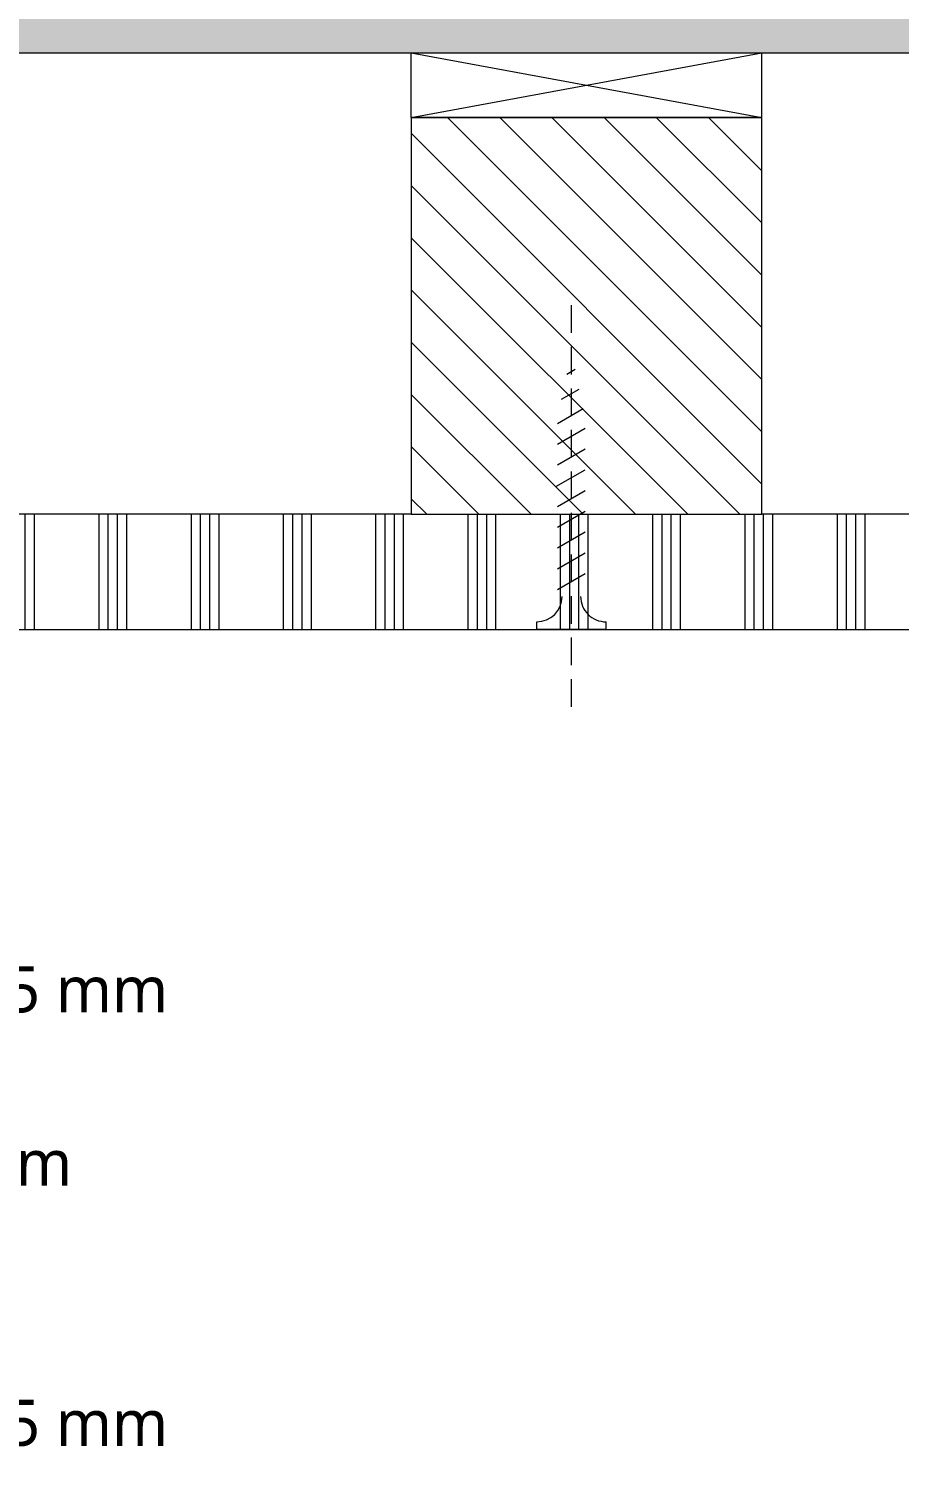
# Model space of a CAD drawing. Header units: millimetres. Extents: x 32900 to 38291, y -18988 to 4133.
# Drawn here: x 33256.4 to 33350.7, y -3098.3 to -2943.1 of the extents above; entities that cross this region are included whole.
import ezdxf

# ---------------------------------------------------------------- set-up
doc = ezdxf.new("R2010")
doc.units = ezdxf.units.MM
doc.linetypes.add('MV_hidden_2', pattern=[4.5, 3, -1.5])
for name, color, linetype, lineweight in [('A-ANNO-NOTE', 131, 'Continuous', 18), ('A-DETL', 90, 'Continuous', 13), ('A-DETL-GENF', 92, 'Continuous', 18), ('A-DETL-THIN', 151, 'Continuous', 18)]:
    doc.layers.add(name, color=color, linetype=linetype, lineweight=lineweight)
doc.styles.add('Segoe UI', font='segoeui.ttf', dxfattribs={"height": 5})

msp = doc.modelspace()

# ---------------------------------------------------------------- hatches: boundary and pattern name
at = {"layer": 'A-DETL-GENF'}
msp.add_hatch(color=9, dxfattribs=at).paths.add_polyline_path([(33620.24693893162, -2945.728690354581), (33620.24693893162, -2745.72869035458), (33165.08867211418, -2745.72869035458), (33165.08867211418, -2945.728690354581), (33456.42051010644, -2945.728690354581)])
at = {"layer": 'A-DETL-GENF', "lineweight": 13}
h = msp.add_hatch(dxfattribs=at)
h.set_pattern_fill('FP_9', color=254, style=0, pattern_type=2)
h.set_pattern_definition([(135, (0, 0), (-2.82842712474619, -2.828427124746189), [])])
h.paths.add_polyline_path([(33335.82344137348, -2995.728690354581), (33335.82344137348, -2952.728690354581), (33297.82344137349, -2952.728690354581), (33297.82344137349, -2995.728690354581)])
h = msp.add_hatch(dxfattribs=at)
h.set_pattern_fill('FP_2', color=254, style=0, pattern_type=2)
h.set_pattern_definition([(90, (4, 0), (-10, 6e-16), []), (90, (5, 0), (-10, 6e-16), []), (90, (6, 0), (-10, 6e-16), []), (90, (7, 0), (-10, 6e-16), [])])
h.paths.add_polyline_path([(33140.08867211418, -3008.22869035458), (33620.24693893162, -3008.228690354578), (33620.24693893162, -2995.728690354581), (33140.08867211418, -2995.728690354581), (33140.08867211418, -2995.967218093928)])

# ---------------------------------------------------------------- linework, layer by layer
at = {"layer": 'A-DETL', "lineweight": 18}
msp.add_line((33165.08867211415, -2945.728690354579), (33620.24693893158, -2945.728690354579), dxfattribs=at)
at = {"layer": 'A-DETL'}
for p, q in [((33297.82344137345, -2952.728690354579), (33297.82344137345, -2945.728690354579)), ((33297.82344137345, -2952.728690354579), (33335.82344137345, -2945.728690354579)), ((33297.82344137345, -2945.728690354579), (33335.82344137345, -2952.728690354579)), ((33335.82344137345, -2952.728690354579), (33335.82344137345, -2945.728690354579)), ((33335.82344137345, -2952.728690354579), (33297.82344137345, -2952.728690354579)), ((33297.82344137345, -2952.728690354579), (33297.82344137345, -2995.728690354578)), ((33297.82344137345, -2952.728690354579), (33335.82344137345, -2952.728690354579)), ((33335.82344137345, -2995.728690354578), (33335.82344137345, -2952.728690354579)), ((33314.67802635367, -2980.544840424287), (33315.5811791796, -2980.023404897123)), ((33314.10535722575, -2983.275366878311), (33316.03014215823, -2982.164091779416)), ((33313.68428270357, -2985.878690354575), (33316.47168199896, -2984.269384621041)), ((33313.68428270357, -2988.128690354575), (33316.68428270357, -2986.396639547006)), ((33313.68428270357, -2990.378690354575), (33316.68428270357, -2988.646639547006)), ((33313.51107762281, -2992.728690354578), (33316.68428270357, -2990.896639547008)), ((33313.68428270357, -2994.878690354576), (33316.68428270357, -2993.146639547008)), ((33297.82344137345, -2995.728690354578), (33335.82344137345, -2995.728690354578)), ((33313.68428270357, -2997.128690354576), (33316.68428270357, -2995.396639547008)), ((33313.68428270357, -2999.378690354576), (33316.68428270357, -2997.646639547008)), ((33313.68428270357, -3001.628690354576), (33316.68428270357, -2999.896639547007)), ((33313.68428270356, -3003.878690354579), (33316.68428270357, -3002.146639547009)), ((33311.43428270356, -3008.228690354578), (33311.43428270356, -3007.378690354578)), ((33318.93428270356, -3008.228690354578), (33318.93428270356, -3007.378690354578)), ((33318.93428270356, -3008.228690354578), (33311.43428270356, -3008.228690354578))]:
    msp.add_line(p, q, dxfattribs=at)
at = {"layer": 'A-DETL', "linetype": 'MV_hidden_2'}
msp.add_line((33315.18428270356, -3016.586988188317), (33315.18428270356, -2971.586988188317), dxfattribs=at)
at = {"layer": 'A-DETL'}
for centre, radius, start, end in [((33311.43428270356, -3004.628690354577), 2.75, 269.9999999999997, 359.9999999999618), ((33318.93428270356, -3004.628690354579), 2.750000000001474, 179.9999999999573, 270.0000000000423)]:
    msp.add_arc(centre, radius, start, end, dxfattribs=at)
at = {"layer": 'A-DETL-THIN'}
for p, q in [((33297.82344137346, -2995.728690354578), (33140.08867211415, -2995.728690354578)), ((33572.82344137345, -2995.728690354578), (33335.82344137345, -2995.728690354578)), ((33140.08867211415, -3008.228690354578), (33620.24693893158, -3008.228690354577))]:
    msp.add_line(p, q, dxfattribs=at)

# ---------------------------------------------------------------- texts
at = {"layer": 'A-ANNO-NOTE', "lineweight": 13, "char_height": 5, "attachment_point": 1, "style": 'Segoe UI', "bg_fill": 3, "box_fill_scale": 1.25, "bg_fill_color": 9, "bg_fill_true_color": 13158600, "bg_fill_transparency": 0}
for s, insert, width in [('- gipsvezelkartonplaat D 12,5 mm', (33169.08024524609, -3044.692867937597), 126.5062875), ('- metalstud C-profiel D 75 mm', (33169.08024524609, -3063.478284604264), 115.6033375), ('- gipsvezelkartonplaat D 12,5 mm', (33169.08024524609, -3091.656409604263), 126.5062875)]:
    msp.add_mtext(s, dxfattribs=dict(at, insert=insert, width=width))

doc.saveas('drawing.dxf')
